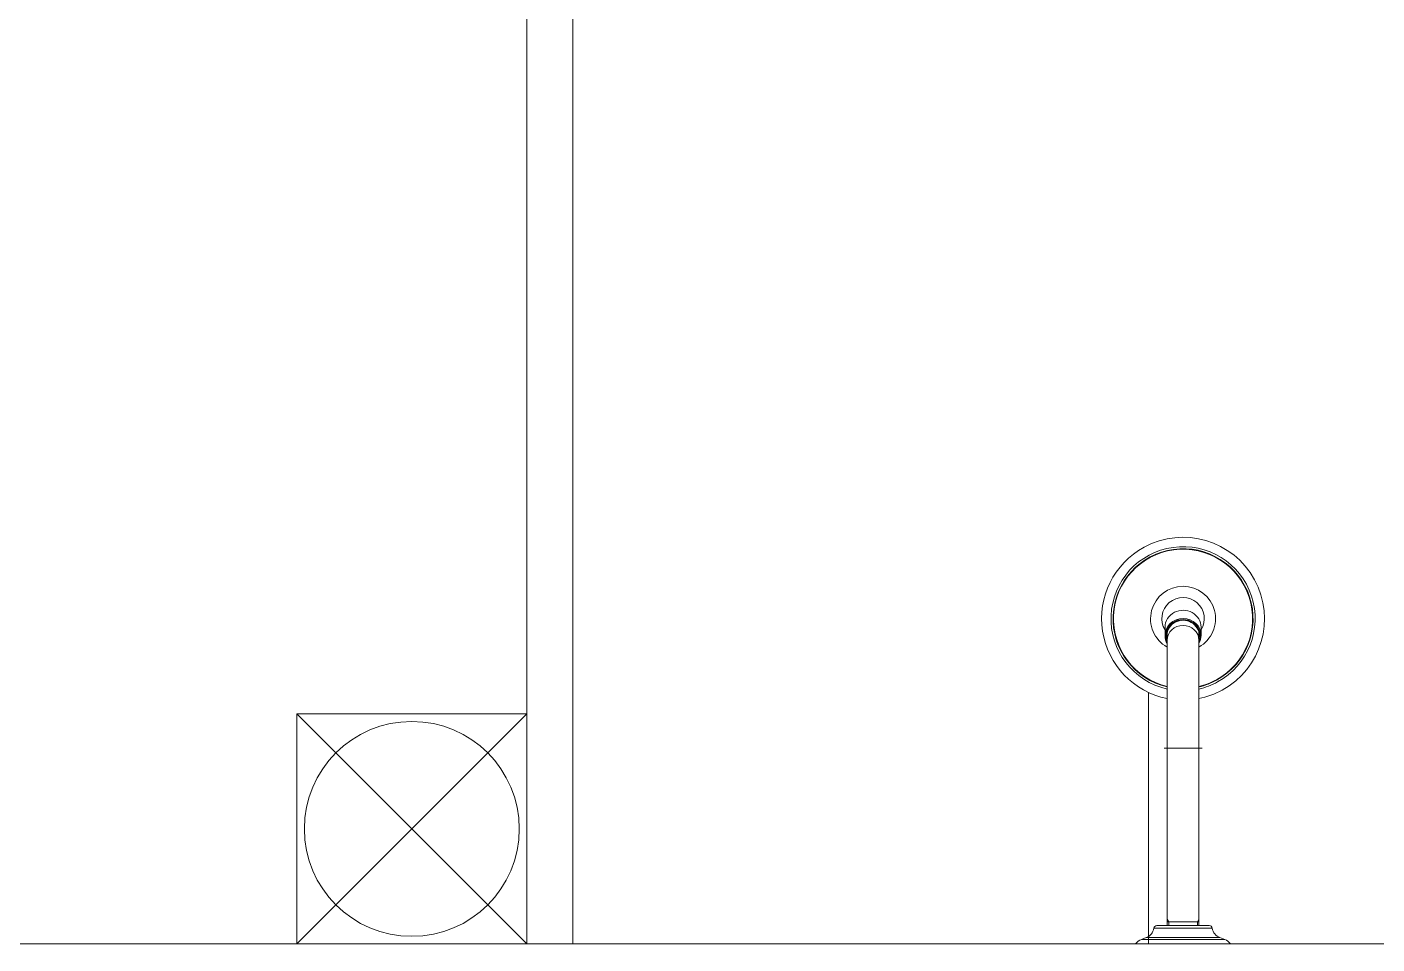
# Model space of a CAD drawing. Header units: millimetres. Extents: x 214 to 1190, y -192 to 1092.
# Drawn here: x 1045.047 to 1045.926, y 67.995 to 68.592 of the extents above; entities that cross this region are included whole.
import ezdxf

# ---------------------------------------------------------------- set-up
doc = ezdxf.new("R2010")
doc.units = ezdxf.units.MM
doc.linetypes.add('DASHDOT', pattern=[25.4, 12.7, -6.35, 0, -6.35])
doc.layers.add('I-ARQ', color=8, linetype='Continuous', lineweight=0)

msp = doc.modelspace()

# ---------------------------------------------------------------- linework, layer by layer
at = {"layer": 'I-ARQ'}
for p, q in [((1045.37263, 67.9947), (1045.37263, 69.2047)), ((1045.40263, 67.9947), (1045.40263, 69.2047)), ((1045.77763, 68.15859), (1045.77763, 67.9947)), ((1045.37263, 67.9947), (1045.22263, 68.1447)), ((1045.37263, 68.1447), (1045.22263, 67.9947)), ((1045.22263, 67.9947), (1045.22263, 68.1447)), ((1045.22263, 68.1447), (1045.37263, 68.1447)), ((1045.37263, 68.1447), (1045.37263, 67.9947)), ((1042.97763, 67.9947), (1048.92263, 67.9947)), ((1045.37263, 67.9947), (1045.22263, 67.9947))]:
    msp.add_line(p, q, dxfattribs=at)
for points in [[(1045.78979, 68.1546, -0.700978), (1045.77469, 68.2532, -1), (1045.82557, 68.16008, -0.07613), (1045.81046, 68.1546)], [(1045.81046, 68.16084, 0.06962), (1045.82264, 68.16544, 5.480122), (1045.78979, 68.16084)], [(1045.78979, 68.18816, -3.836175), (1045.81046, 68.18816)], [(1045.78837, 68.1993, -1.802734), (1045.81189, 68.1993)], [(1045.78106, 68.00496, -0.280777), (1045.77618, 67.99886)], [(1045.8192, 68.00496, 0.377188), (1045.81721, 68.00671), (1045.78304, 68.00671, 0.377188), (1045.78106, 68.00496)], [(1045.82408, 67.99886, -0.280777), (1045.8192, 68.00496)]]:
    msp.add_lwpolyline(points, format="xyb", dxfattribs=at)
at = {"layer": 'I-ARQ', "ltscale": 0.06322}
for points in [[(1045.81046, 68.16084), (1045.81046, 68.1622, 0.067971), (1045.822, 68.1666, 5.429636), (1045.78979, 68.1622)], [(1045.81046, 68.18816), (1045.81046, 68.16253, 0.067551), (1045.82185, 68.16688, 5.416932), (1045.78979, 68.16253)]]:
    msp.add_lwpolyline(points, format="xyb", dxfattribs=at)
at = {"layer": 'I-ARQ', "ltscale": 0.067122}
msp.add_lwpolyline([(1045.78837, 68.20111), (1045.78837, 68.19562, 0.128945), (1045.78979, 68.19045)], format="xyb", dxfattribs=at)
at = {"layer": 'I-ARQ', "ltscale": 0.067121}
for points in [[(1045.81189, 68.1993), (1045.81189, 68.20111)], [(1045.81189, 68.19574), (1045.81189, 68.1993)]]:
    msp.add_lwpolyline(points, dxfattribs=at)
at = {"layer": 'I-ARQ', "ltscale": 0.06322}
for points in [[(1045.78979, 68.19765), (1045.78979, 68.18816)], [(1045.81046, 68.19765), (1045.81046, 68.18816)], [(1045.78979, 68.18816), (1045.78979, 68.1546)], [(1045.81046, 68.16084), (1045.81046, 68.1546)], [(1045.78979, 68.1546), (1045.78979, 68.12234)], [(1045.81046, 68.1546), (1045.81046, 68.12234)]]:
    msp.add_lwpolyline(points, dxfattribs=at)
at = {"layer": 'I-ARQ', "linetype": 'DASHDOT', "ltscale": 0.30975}
msp.add_lwpolyline([(1045.78772, 68.12234), (1045.81253, 68.12234)], dxfattribs=at)
at = {"layer": 'I-ARQ'}
for points in [[(1045.78979, 68.00671), (1045.78979, 68.12234)], [(1045.81046, 68.00671), (1045.81046, 68.12234)]]:
    msp.add_lwpolyline(points, dxfattribs=at)
at = {"layer": 'I-ARQ', "ltscale": 0.258125}
msp.add_lwpolyline([(1045.81046, 68.12234), (1045.78979, 68.12234)], dxfattribs=at)
at = {"layer": 'I-ARQ', "ltscale": 0.029062}
for points in [[(1045.79083, 68.00671), (1045.79083, 68.00904), (1045.78979, 68.01083)], [(1045.80943, 68.00671), (1045.80943, 68.00904)]]:
    msp.add_lwpolyline(points, dxfattribs=at)
at = {"layer": 'I-ARQ', "ltscale": 0.242325}
msp.add_lwpolyline([(1045.81046, 68.00904), (1045.78979, 68.00904)], dxfattribs=at)
at = {"layer": 'I-ARQ', "ltscale": 0.218093}
msp.add_lwpolyline([(1045.80943, 68.00904), (1045.79196, 68.00904)], dxfattribs=at)
at = {"layer": 'I-ARQ', "ltscale": 0.025813}
msp.add_lwpolyline([(1045.80943, 68.00904), (1045.81046, 68.01083)], dxfattribs=at)
at = {"layer": 'I-ARQ'}
msp.add_lwpolyline([(1045.82726, 67.9977), (1045.773, 67.9977), (1045.77618, 67.99886), (1045.82408, 67.99886)], close=True, dxfattribs=at)
at = {"layer": 'I-ARQ', "ltscale": 0.352288}
msp.add_lwpolyline([(1045.8192, 68.00496), (1045.78106, 68.00496)], dxfattribs=at)
at = {"layer": 'I-ARQ', "ltscale": 0.200747}
msp.add_lwpolyline([(1045.773, 67.9977, 0.164371), (1045.76924, 67.9947), (1045.83101, 67.9947, 0.164371), (1045.82726, 67.9977)], format="xyb", dxfattribs=at)
at = {"layer": 'I-ARQ'}
msp.add_circle((1045.29763, 68.0697), 0.07, dxfattribs=at)
at = {"layer": 'I-ARQ', "extrusion": (-2.21397e-44, -1.84636e-46, -1)}
for centre, major_axis, ratio, start_param, end_param in [((1045.80013, 68.20111), (0.01176, 0), 0.939693, 3.141564, 4.212389), ((1045.80013, 68.20111), (0.01176, 0), 0.939693, 4.212389, 6.283156), ((1045.80013, 68.19557), (0.01126, 0), 0.939693, 2.733002, 6.691777), ((1045.80013, 68.19557), (0.01116, 0), 0.939693, 2.754135, 6.670643), ((1045.80013, 68.19574), (0.01176, 0), 0.939692, 3.141597, 6.283189), ((1045.80013, 68.19569), (0.01055, 0), 0.939693, 3.141564, 4.212389), ((1045.80013, 68.19259), (0.01034, 0), 0.939693, 3.141593, 6.283185), ((1045.80013, 68.19569), (0.01055, 0), 0.939693, 4.212389, 6.283156), ((1045.80013, 68.19569), (0.01055, 0), 0.939693, 2.942153, 3.141564), ((1045.80013, 68.19625), (0.00722, 0.00722), 1, 3.73929, 3.900306), ((1045.80013, 68.19625), (0.00722, 0.00722), 1, 0.812086, 0.973103), ((1045.80013, 68.19574), (-0.01176, 0.00001), 0.942388, 3.140774, 3.638398), ((1045.80013, 68.19569), (0.01055, 0), 0.939693, -0.000029, 0.199444)]:
    msp.add_ellipse(centre, major_axis=major_axis, ratio=ratio, start_param=start_param, end_param=end_param, dxfattribs=at)

doc.saveas('drawing.dxf')
